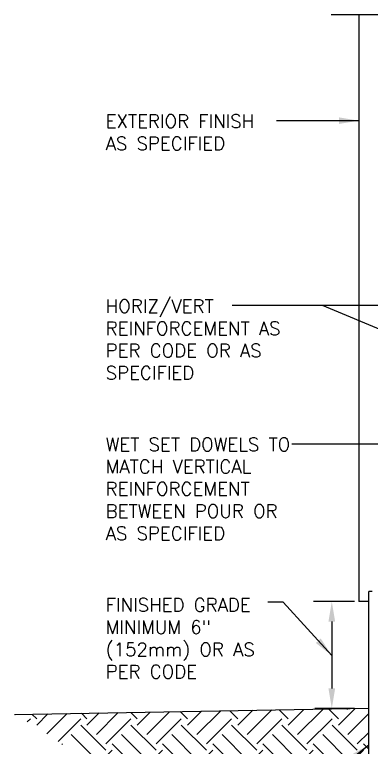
# Model space of a CAD drawing. Header units: inches. Extents: x 111.5 to 165, y -13.5 to 57.8.
# Drawn here: x 111.52 to 131.59, y 15.56 to 56.76 of the extents above; entities that cross this region are included whole.
import ezdxf

# ---------------------------------------------------------------- set-up
doc = ezdxf.new("R2010")
doc.units = ezdxf.units.IN
doc.header["$LTSCALE"] = 0.5
doc.header["$MEASUREMENT"] = 0
for name, color, linetype in [('HATCH', 12, 'Continuous'), ('LINE50', 5, 'Continuous'), ('LINE9', 9, 'Continuous'), ('TEXT', 4, 'Continuous')]:
    doc.layers.add(name, color=color, linetype=linetype)
doc.styles.add('DIM', font='romans.shx', dxfattribs={"width": 0.7})
doc.styles.add('ROMANS', font='romans.shx', dxfattribs={"height": 1.125})
doc.dimstyles.new('ext_12', dxfattribs={"dimscale": 12, "dimtxt": 0.09375, "dimasz": 0.09375, "dimexe": 0.09375, "dimexo": 0.0625, "dimgap": 0.0625, "dimtad": 1, "dimdec": 1, "dimzin": 3, "dimdsep": 46, "dimlunit": 4, "dimtxsty": 'DIM', "dimcen": 0.09, "dimdle": 0.09375, "dimclrt": 4, "dimadec": 0, "dimazin": 0, "dimtfac": 1, "dimtdec": 1, "dimtmove": 2, "dimatfit": 3, "dimfxl": 0, "dimfrac": 2, "dimtolj": 1, "dimtzin": 0, "dimarcsym": 0})

msp = doc.modelspace()

# ---------------------------------------------------------------- hatches: boundary and pattern name
at = {"layer": 'HATCH'}
h = msp.add_hatch(dxfattribs=at)
h.set_pattern_fill('EARTH', color=256, scale=8, angle=45, style=0)
h.set_pattern_definition([(45, (31.7973, -94.5612), (2e-16, 2.828427), [2, -2]), (45, (31.267, -94.0308), (2e-16, 2.828427), [2, -2]), (45, (30.7366, -93.5005), (2e-16, 2.828427), [2, -2]), (135, (30.7366, -93.147), (-2.828427, 4e-16), [2, -2]), (135, (31.267, -92.6166), (-2.828427, 4e-16), [2, -2]), (135, (31.7973, -92.0863), (-2.828427, 4e-16), [2, -2])])
edge = h.paths.add_edge_path()
edge.add_spline(control_points=[(122.515, 8.168), (125.534, 7.533), (128.176, 6.707), (129.714, 4.612), (130.102, 4)], knot_values=[15.477298, 15.477298, 15.477298, 15.477298, 21.162657, 23.307813, 23.307813, 23.307813, 23.307813], degree=3, periodic=0)
edge.add_line((130.102, 4), (130.883, 2.759))
edge.add_line((130.883, 2.759), (131.54, 2.759))
edge.add_line((131.54, 2.759), (131.54, 12.318))
edge.add_line((131.54, 12.318), (131.446, 12.318))
edge.add_line((131.446, 12.318), (131.446, 17.759))
edge.add_line((131.446, 17.759), (111.524, 17.411))
edge.add_spline(control_points=[(111.524, 17.411), (112.642, 16.749), (114.918, 15.401), (117.137, 13.152), (118.134, 11.586), (118.428, 11.063)], knot_values=[0, 0, 0, 0, 3.887421, 7.907558, 9.371794, 9.371794, 9.371794, 9.371794], degree=3, periodic=0)
edge.add_line((118.428, 11.063), (123.361, 11.063))
edge.add_line((123.361, 11.063), (123.361, 9.794))
edge.add_line((123.361, 9.794), (125.744, 9.794))
edge.add_line((125.744, 9.794), (125.744, 8.168))
edge.add_line((125.744, 8.168), (122.515, 8.168))

# ---------------------------------------------------------------- linework, layer by layer
at = {"layer": 'LINE50'}
msp.add_line((111.524, 17.411), (131.446, 17.759), dxfattribs=at)
at = {"layer": 'LINE9'}
for p, q in [((129.329, 56.759), (139.461, 56.759)), ((130.883, 56.759), (130.883, 23.759)), ((131.446, 12.318), (131.446, 24.318)), ((131.633, 24.318), (131.446, 24.318)), ((131.446, 23.759), (130.883, 23.759))]:
    msp.add_line(p, q, dxfattribs=at)
at = {"layer": 'TEXT'}
for p, q in [((130.633, 23.759), (128.324, 23.759)), ((129.363, 22.634), (129.363, 18.87)), ((130.632, 17.745), (128.403, 17.745))]:
    msp.add_line(p, q, dxfattribs=at)
for points in [[(129.175, 22.634), (129.55, 22.634), (129.363, 23.759)], [(129.174, 18.87), (129.549, 18.87), (129.362, 17.745)]]:
    msp.add_solid(points, dxfattribs=at)

# ---------------------------------------------------------------- texts
at = {"layer": 'TEXT', "char_height": 0.75, "attachment_point": 4, "style": 'ROMANS'}
for s, insert, width in [('EXTERIOR FINISH\\PAS SPECIFIED', (116.642, 50.142), 11.74859), ('HORIZ/VERT REINFORCEMENT AS PER CODE OR AS SPECIFIED', (116.642, 38.495), 11.74859), ('WET SET DOWELS TO MATCH VERTICAL REINFORCEMENT BETWEEN POUR OR AS SPECIFIED', (116.642, 30.093), 11.74859), ('FINISHED GRADE MINIMUM 6" (152mm) OR AS PER CODE', (116.642, 21.691), 10.75183)]:
    msp.add_mtext(s, dxfattribs=dict(at, insert=insert, width=width))

# ---------------------------------------------------------------- leaders
at = {"layer": 'TEXT'}
for points, override in [([(130.883, 50.798), (126.256, 50.798)], {"dimtad": 0}), ([(140.258, 40.409), (128.84, 40.409), (123.765, 40.409)], {"dimgap": 0.0625, "dimtad": 0}), ([(141.243, 35.232), (128.84, 40.409), (123.765, 40.409)], {"dimgap": 0.0625, "dimtad": 0}), ([(137.258, 32.604), (127.12, 32.604)], {"dimtad": 0}), ([(131.446, 15.692), (124.451, 10.159), (122.889, 10.159)], {"dimgap": 0.0625, "dimtad": 0})]:
    msp.add_leader(points, dimstyle='ext_12', override=override, dxfattribs=at)
msp.add_leader([(129.363, 20.721), (126.62, 23.729), (125.76, 23.729)], dimstyle='ext_12', dxfattribs=at)

doc.saveas('drawing.dxf')
